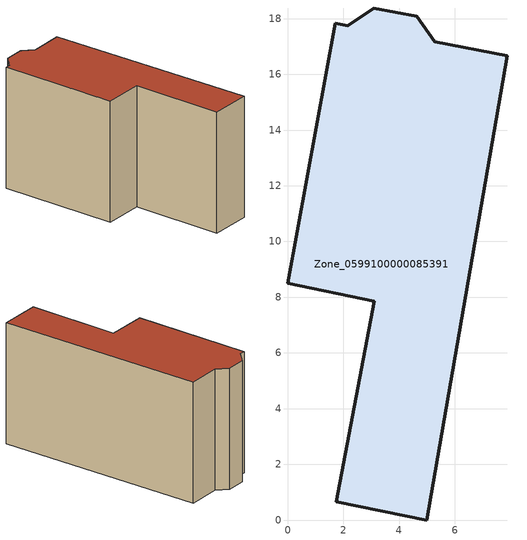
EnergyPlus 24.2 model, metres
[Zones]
Zone_0599100000085391
 floor ground (C_G): 7.88,16.67 4.99,0 1.75,0.65 3.11,7.85 0,8.49 1.7,17.84 2.16,17.75 3.09,18.38 4.63,18.08 5.27,17.16 z0
 wall outside (C_F): 4.99,0 7.88,16.67 5.27,17.16 4.63,18.08 3.09,18.38 2.16,17.75 1.7,17.84 0,8.49 3.11,7.85 1.75,0.65 4.99,0 z0:9.92
 roof outside (C_R): 2.16,17.75 1.7,17.84 0,8.49 3.11,7.85 1.75,0.65 4.99,0 7.88,16.67 5.27,17.16 4.63,18.08 3.09,18.38 z9.92
[BUILDING]
Pand.0599100000085391: North Axis=0; Terrain=City; Loads Convergence Tolerance Value=0.04; Temperature Convergence Tolerance Value=0.4; Solar Distribution=FullExterior; Maximum Number of Warmup Days=25; Minimum Number of Warmup Days=1
[Site:Location]
Rotterdam.The.Hague.AP_ZH_NLD Design_Conditions: Latitude=51.96; Longitude=4.45; Time Zone=1; Elevation=-4.5
[SITE:GROUNDTEMPERATURE:BUILDINGSURFACE]
18, 18, 18, 18, 18, 18, 18, 18, 18, 18, 18, 18
[MATERIAL] Thermal Absorptance=0.9; Solar Absorptance=0.7; Visible Absorptance=0.7
Name | Roughness | Thickness | Conductivity | Density | Specific Heat
G.TI.1946 | MediumSmooth | 0.15 | 1 | 540 | 1210
F.TI.1946 | Rough | 0.3 | 0.857143 | 1920 | 840
R.TI.1946 | MediumRough | 0.2 | 0.1 | 1500 | 1000
[CONSTRUCTION]
C_G: G.TI.1946
C_F: F.TI.1946
C_R: R.TI.1946
[ZONE]
Zone_0599100000085391: Type=1; Multiplier=1; Ceiling Height=Autocalculate; Volume=Autocalculate; Floor Area=autocalculate; Part of Total Floor Area=Yes
[ZONEINFILTRATION:DESIGNFLOWRATE]
Infil_Zone_0599100000085391: Zone or ZoneList or Space or SpaceList=Zone_0599100000085391; Schedule=AlwaysOn; Design Flow Rate Calculation Method=Flow/Area; Flow Rate per Floor Area=0.003; Constant Term Coefficient=1; Temperature Term Coefficient=0; Velocity Term Coefficient=0; Velocity Squared Term Coefficient=0
[HVACTEMPLATE:ZONE:IDEALLOADSAIRSYSTEM]
Zone_0599100000085391: Maximum Heating Supply Air Temperature=50; Minimum Cooling Supply Air Temperature=13; Maximum Heating Supply Air Humidity Ratio=0.0156; Minimum Cooling Supply Air Humidity Ratio=0.0077; Heating Limit=NoLimit; Cooling Limit=NoLimit; Dehumidification Control Type=ConstantSensibleHeatRatio; Cooling Sensible Heat Ratio=0.7; Dehumidification Setpoint=60; Humidification Control Type=None; Humidification Setpoint=30; Outdoor Air Method=None; Outdoor Air Flow Rate per Person=0.00944; Outdoor Air Flow Rate per Zone Floor Area=0; Outdoor Air Flow Rate per Zone=0; Demand Controlled Ventilation Type=None; Outdoor Air Economizer Type=NoEconomizer; Heat Recovery Type=None; Sensible Heat Recovery Effectiveness=0.7; Latent Heat Recovery Effectiveness=0.65
[ZONECONTROL:THERMOSTAT]
ThermostatControl_Zone_0599100000085391: Zone or ZoneList=Zone_0599100000085391; Control Type Schedule=DualSetpointControlType; Control 1=Thermostat_Zone_0599100000085391; Temperature Difference Between Cutout And Setpoint=0
[THERMOSTATSETPOINT:DUALSETPOINT]
Thermostat_Zone_0599100000085391: Heating Setpoint Temperature Schedule=HeatingSetpoint_Zone_0599100000085391; Cooling Setpoint Temperature Schedule=CoolingSetpoint_Zone_0599100000085391
[SCHEDULE:COMPACT]
HeatingSetpoint_Zone_0599100000085391: Through: 12/31, For: AllDays, Until: 24:00, 21
CoolingSetpoint_Zone_0599100000085391: Through: 12/31, For: AllDays, Until: 24:00, 24
DualSetpointControlType: Through: 12/31, For: AllDays, Until: 24:00, 4
AlwaysOn: Through: 12/31, For: AllDays, Until: 24:00, 1
